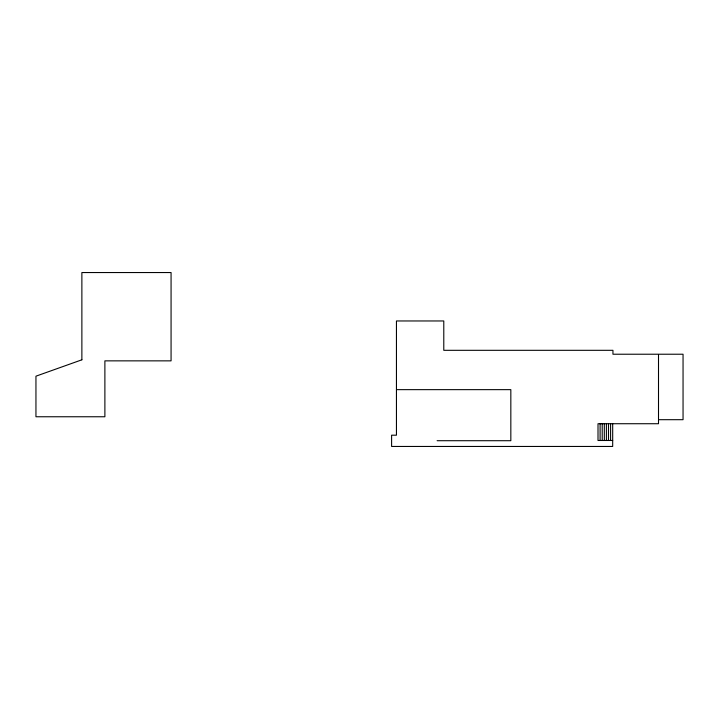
<?xml version="1.0" encoding="UTF-8"?>
<svg xmlns="http://www.w3.org/2000/svg" width="719" height="719" viewBox="0 0 719 719"><rect width="100%" height="100%" fill="white"/><g stroke="black" fill="none" stroke-linecap="round" stroke-linejoin="round"><path stroke-width="1.08" d="M397.274 389.644L510.832 389.644L510.832 440.711L437.116 440.711M612.687 440.486L598.01 440.486L598.01 423.725L658.505 423.725L658.505 419.689L683.05 419.689L683.05 354.224L612.947 354.224L612.947 350.315L443.785 350.315L443.785 320.962L396.448 320.962L396.448 435.193L391.603 435.193L391.603 446.454L612.687 446.454L612.687 423.725M658.505 355.042L658.505 418.862M610.593 423.725L610.593 440.486M608.499 423.725L608.499 440.486M606.396 423.725L606.396 440.486M604.302 423.725L604.302 440.486M602.207 423.725L602.207 440.486M600.104 423.725L600.104 440.486M81.876 359.806L35.95 376.181L35.95 416.759L104.884 416.759L104.884 360.857L171.068 360.857L171.068 272.546L81.876 272.546L81.876 359.806"/></g></svg>
